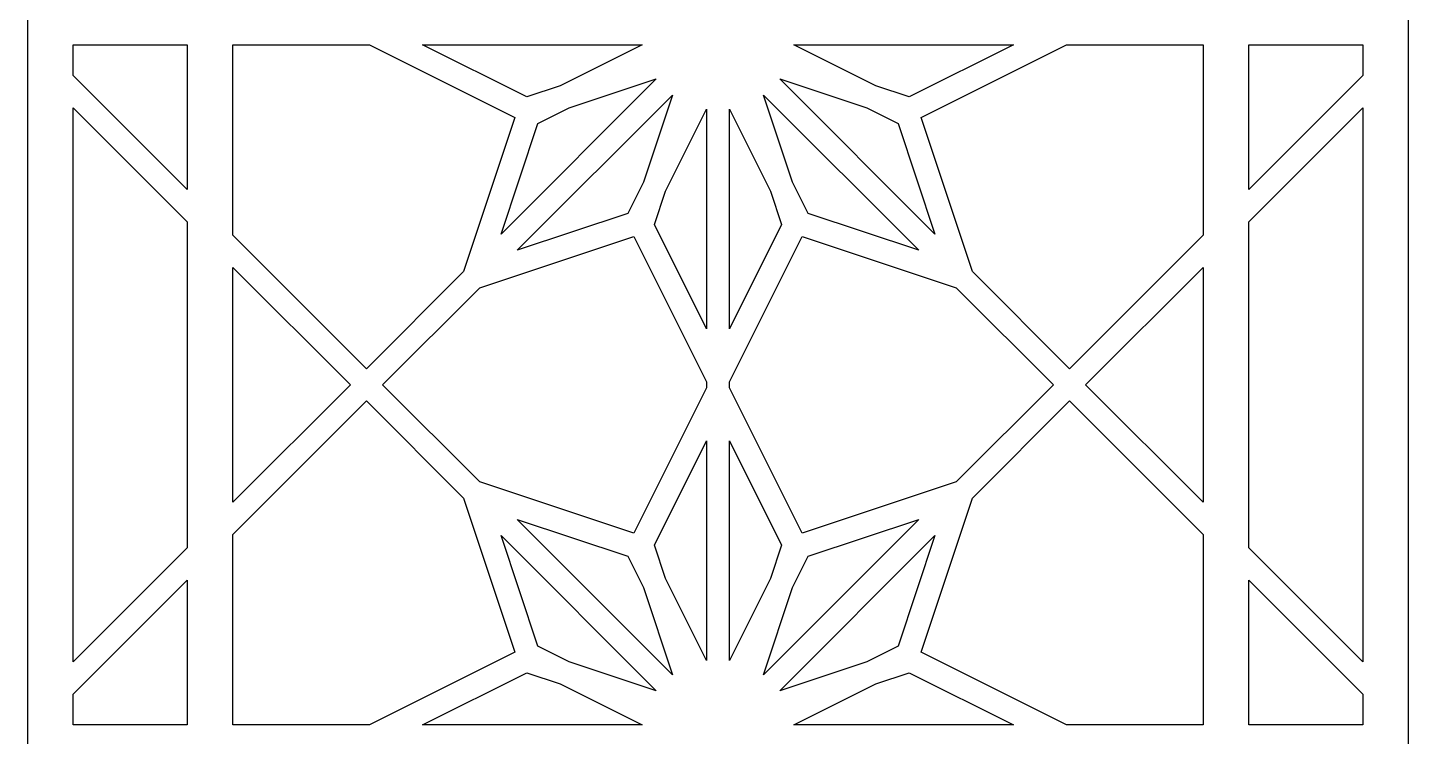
# Model space of a CAD drawing. Header units: centimetres. Extents: x -8.6 to 3.3, y -13.2 to 13.3.
# Drawn here: x -1.87 to 3.29, y -6.49 to -3.85 of the extents above; entities that cross this region are included whole.
import ezdxf

# ---------------------------------------------------------------- set-up
doc = ezdxf.new("R2010")
doc.units = ezdxf.units.CM
doc.header["$MEASUREMENT"] = 0
doc.layers.add('layer 1', color=7, linetype='Continuous')

msp = doc.modelspace()

# ---------------------------------------------------------------- linework, layer by layer
at = {"layer": 'layer 1', "color": 242}
for points, knots in [([(2.68951, -13.19703), (2.68951, -13.19703), (2.5192, -13.19703), (2.5192, -13.19703), (2.5192, -13.19703), (2.5192, -13.19703), (2.22854, -13.19703), (2.22854, -13.19703), (2.22854, -13.19703), (2.22854, -13.19703), (2.10813, -13.19703), (2.10813, -13.19703), (2.10813, -13.19703), (2.10813, -13.19703), (1.97829, -13.19703), (1.97829, -13.19703), (1.97829, -13.19703), (1.97829, -13.19703), (1.85787, -13.19703), (1.85787, -13.19703), (1.85787, -13.19703), (1.85787, -13.19703), (0.75188, -13.19703), (0.75188, -13.19703), (0.75188, -13.19703), (0.75188, -13.19703), (0.66673, -13.19703), (0.66673, -13.19703), (0.66673, -13.19703), (0.66673, -13.19703), (-0.43927, -13.19703), (-0.43927, -13.19703), (-0.43927, -13.19703), (-0.43927, -13.19703), (-0.55968, -13.19703), (-0.55968, -13.19703), (-0.55968, -13.19703), (-0.55968, -13.19703), (-0.68952, -13.19703), (-0.68952, -13.19703), (-0.68952, -13.19703), (-0.68952, -13.19703), (-0.80994, -13.19703), (-0.80994, -13.19703), (-0.80994, -13.19703), (-0.80994, -13.19703), (-1.1006, -13.19703), (-1.1006, -13.19703), (-1.1006, -13.19703), (-1.1006, -13.19703), (-1.27089, -13.19703), (-1.27089, -13.19703), (-1.27089, -13.19703), (-1.27089, -13.19703), (-1.86645, -13.19703), (-1.86645, -13.19703), (-1.86645, -13.19703), (-1.86645, -13.19703), (-1.86645, -11.89027), (-1.86645, -11.89027), (-1.86645, -11.89027), (-1.86645, -11.89027), (-1.86645, -11.78057), (-1.86645, -11.78057), (-1.86645, -11.78057), (-1.86645, -11.78057), (-1.86645, -11.76985), (-1.86645, -11.76985), (-1.86645, -11.76985), (-1.86645, -11.76985), (-1.86645, -11.7511), (-1.86645, -11.7511), (-1.86645, -11.7511), (-1.86645, -11.7511), (-1.86645, -11.69543), (-1.86645, -11.69543), (-1.86645, -11.69543), (-1.86645, -11.69543), (-1.86645, -11.63069), (-1.86645, -11.63069), (-1.86645, -11.63069), (-1.86645, -11.63069), (-1.86645, -9.22246), (-1.86645, -9.22246), (-1.86645, -9.22246), (-1.86645, -9.22246), (-1.86645, -9.15771), (-1.86645, -9.15771), (-1.86645, -9.15771), (-1.86645, -9.15771), (-1.86645, -9.12823), (-1.86645, -9.12823), (-1.86645, -9.12823), (-1.86645, -9.12823), (-1.86645, -9.10204), (-1.86645, -9.10204), (-1.86645, -9.10204), (-1.86645, -9.10204), (-1.86645, -9.07256), (-1.86645, -9.07256), (-1.86645, -9.07256), (-1.86645, -9.07256), (-1.86645, -9.0078), (-1.86645, -9.0078), (-1.86645, -9.0078), (-1.86645, -9.0078), (-1.86645, -6.59958), (-1.86645, -6.59958), (-1.86645, -6.59958), (-1.86645, -6.59958), (-1.86645, -6.53482), (-1.86645, -6.53482), (-1.86645, -6.53482), (-1.86645, -6.53482), (-1.86645, -6.50535), (-1.86645, -6.50535), (-1.86645, -6.50535), (-1.86645, -6.50535), (-1.86645, -6.47915), (-1.86645, -6.47915), (-1.86645, -6.47915), (-1.86645, -6.47915), (-1.86645, -6.44968), (-1.86645, -6.44968), (-1.86645, -6.44968), (-1.86645, -6.44968), (-1.86645, -6.38494), (-1.86645, -6.38494), (-1.86645, -6.38494), (-1.86645, -6.38494), (-1.86645, -3.97671), (-1.86645, -3.97671), (-1.86645, -3.97671), (-1.86645, -3.97671), (-1.86645, -3.91195), (-1.86645, -3.91195), (-1.86645, -3.91195), (-1.86645, -3.91195), (-1.86645, -3.88248), (-1.86645, -3.88248), (-1.86645, -3.88248), (-1.86645, -3.88248), (-1.86645, -3.85629), (-1.86645, -3.85629), (-1.86645, -3.85629), (-1.86645, -3.85629), (-1.86645, -3.82681), (-1.86645, -3.82681), (-1.86645, -3.82681), (-1.86645, -3.82681), (-1.86645, -3.76205), (-1.86645, -3.76205), (-1.86645, -3.76205), (-1.86645, -3.76205), (-1.86645, -1.35383), (-1.86645, -1.35383), (-1.86645, -1.35383), (-1.86645, -1.35383), (-1.86645, -1.28907), (-1.86645, -1.28907), (-1.86645, -1.28907), (-1.86645, -1.28907), (-1.86645, -1.25959), (-1.86645, -1.25959), (-1.86645, -1.25959), (-1.86645, -1.25959), (-1.86645, -1.23342), (-1.86645, -1.23342), (-1.86645, -1.23342), (-1.86645, -1.23342), (-1.86645, -1.20393), (-1.86645, -1.20393), (-1.86645, -1.20393), (-1.86645, -1.20393), (-1.86645, -1.13919), (-1.86645, -1.13919), (-1.86645, -1.13919), (-1.86645, -1.13919), (-1.86645, 1.26904), (-1.86645, 1.26904), (-1.86645, 1.26904), (-1.86645, 1.26904), (-1.86645, 1.3338), (-1.86645, 1.3338), (-1.86645, 1.3338), (-1.86645, 1.3338), (-1.86645, 1.36327), (-1.86645, 1.36327), (-1.86645, 1.36327), (-1.86645, 1.36327), (-1.86645, 1.38947), (-1.86645, 1.38947), (-1.86645, 1.38947), (-1.86645, 1.38947), (-1.86645, 1.41894), (-1.86645, 1.41894), (-1.86645, 1.41894), (-1.86645, 1.41894), (-1.86645, 1.4837), (-1.86645, 1.4837), (-1.86645, 1.4837), (-1.86645, 1.4837), (-1.86645, 3.89192), (-1.86645, 3.89192), (-1.86645, 3.89192), (-1.86645, 3.89192), (-1.86645, 3.95668), (-1.86645, 3.95668), (-1.86645, 3.95668), (-1.86645, 3.95668), (-1.86645, 3.98616), (-1.86645, 3.98616), (-1.86645, 3.98616), (-1.86645, 3.98616), (-1.86645, 4.01233), (-1.86645, 4.01233), (-1.86645, 4.01233), (-1.86645, 4.01233), (-1.86645, 4.04183), (-1.86645, 4.04183), (-1.86645, 4.04183), (-1.86645, 4.04183), (-1.86645, 4.10656), (-1.86645, 4.10656), (-1.86645, 4.10656), (-1.86645, 4.10656), (-1.86645, 6.51479), (-1.86645, 6.51479), (-1.86645, 6.51479), (-1.86645, 6.51479), (-1.86645, 6.57955), (-1.86645, 6.57955), (-1.86645, 6.57955), (-1.86645, 6.57955), (-1.86645, 6.60902), (-1.86645, 6.60902), (-1.86645, 6.60902), (-1.86645, 6.60902), (-1.86645, 6.63522), (-1.86645, 6.63522), (-1.86645, 6.63522), (-1.86645, 6.63522), (-1.86645, 6.66469), (-1.86645, 6.66469), (-1.86645, 6.66469), (-1.86645, 6.66469), (-1.86645, 6.72945), (-1.86645, 6.72945), (-1.86645, 6.72945), (-1.86645, 6.72945), (-1.86645, 9.13768), (-1.86645, 9.13768), (-1.86645, 9.13768), (-1.86645, 9.13768), (-1.86645, 9.20243), (-1.86645, 9.20243), (-1.86645, 9.20243), (-1.86645, 9.20243), (-1.86645, 9.23191), (-1.86645, 9.23191), (-1.86645, 9.23191), (-1.86645, 9.23191), (-1.86645, 9.25808), (-1.86645, 9.25808), (-1.86645, 9.25808), (-1.86645, 9.25808), (-1.86645, 9.28758), (-1.86645, 9.28758), (-1.86645, 9.28758), (-1.86645, 9.28758), (-1.86645, 9.35231), (-1.86645, 9.35231), (-1.86645, 9.35231), (-1.86645, 9.35231), (-1.86645, 11.76054), (-1.86645, 11.76054), (-1.86645, 11.76054), (-1.86645, 11.76054), (-1.86645, 11.8253), (-1.86645, 11.8253), (-1.86645, 11.8253), (-1.86645, 11.8253), (-1.86645, 11.85229), (-1.86645, 11.85229), (-1.86645, 11.85229), (-1.86645, 11.85229), (-1.86645, 11.88097), (-1.86645, 11.88097), (-1.86645, 11.88097), (-1.86645, 11.88097), (-1.86645, 11.91044), (-1.86645, 11.91044), (-1.86645, 11.91044), (-1.86645, 11.91044), (-1.86645, 11.97271), (-1.86645, 11.97271), (-1.86645, 11.97271), (-1.86645, 11.97271), (-1.86645, 13.3269), (-1.86645, 13.3269), (-1.86645, 13.3269), (-1.86645, 13.3269), (-1.27089, 13.3269), (-1.27089, 13.3269), (-1.27089, 13.3269), (-1.27089, 13.3269), (-1.1006, 13.3269), (-1.1006, 13.3269), (-1.1006, 13.3269), (-1.1006, 13.3269), (-0.80994, 13.3269), (-0.80994, 13.3269), (-0.80994, 13.3269), (-0.80994, 13.3269), (-0.68952, 13.3269), (-0.68952, 13.3269), (-0.68952, 13.3269), (-0.68952, 13.3269), (-0.51226, 13.3269), (-0.51226, 13.3269), (-0.51226, 13.3269), (-0.51226, 13.3269), (-0.39184, 13.3269), (-0.39184, 13.3269), (-0.39184, 13.3269), (-0.39184, 13.3269), (0.66673, 13.3269), (0.66673, 13.3269), (0.66673, 13.3269), (0.66673, 13.3269), (0.75188, 13.3269), (0.75188, 13.3269), (0.75188, 13.3269), (0.75188, 13.3269), (1.81045, 13.3269), (1.81045, 13.3269), (1.81045, 13.3269), (1.81045, 13.3269), (1.93086, 13.3269), (1.93086, 13.3269), (1.93086, 13.3269), (1.93086, 13.3269), (2.10813, 13.3269), (2.10813, 13.3269), (2.10813, 13.3269), (2.10813, 13.3269), (2.22854, 13.3269), (2.22854, 13.3269), (2.22854, 13.3269), (2.22854, 13.3269), (2.5192, 13.3269), (2.5192, 13.3269), (2.5192, 13.3269), (2.5192, 13.3269), (2.68951, 13.3269), (2.68951, 13.3269), (2.68951, 13.3269), (2.68951, 13.3269), (3.28507, 13.3269), (3.28507, 13.3269), (3.28507, 13.3269), (3.28507, 13.3269), (3.28507, 11.97271), (3.28507, 11.97271), (3.28507, 11.97271), (3.28507, 11.97271), (3.28507, 11.91044), (3.28507, 11.91044), (3.28507, 11.91044), (3.28507, 11.91044), (3.28507, 11.88097), (3.28507, 11.88097), (3.28507, 11.88097), (3.28507, 11.88097), (3.28507, 11.85229), (3.28507, 11.85229), (3.28507, 11.85229), (3.28507, 11.85229), (3.28507, 11.8253), (3.28507, 11.8253), (3.28507, 11.8253), (3.28507, 11.8253), (3.28507, 11.76054), (3.28507, 11.76054), (3.28507, 11.76054), (3.28507, 11.76054), (3.28507, 9.35231), (3.28507, 9.35231), (3.28507, 9.35231), (3.28507, 9.35231), (3.28507, 9.28758), (3.28507, 9.28758), (3.28507, 9.28758), (3.28507, 9.28758), (3.28507, 9.25808), (3.28507, 9.25808), (3.28507, 9.25808), (3.28507, 9.25808), (3.28507, 9.23189), (3.28507, 9.23189), (3.28507, 9.23189), (3.28507, 9.23189), (3.28507, 9.20243), (3.28507, 9.20243), (3.28507, 9.20243), (3.28507, 9.20243), (3.28507, 9.13768), (3.28507, 9.13768), (3.28507, 9.13768), (3.28507, 9.13768), (3.28507, 6.72945), (3.28507, 6.72945), (3.28507, 6.72945), (3.28507, 6.72945), (3.28507, 6.66469), (3.28507, 6.66469), (3.28507, 6.66469), (3.28507, 6.66469), (3.28507, 6.63522), (3.28507, 6.63522), (3.28507, 6.63522), (3.28507, 6.63522), (3.28507, 6.60902), (3.28507, 6.60902), (3.28507, 6.60902), (3.28507, 6.60902), (3.28507, 6.57955), (3.28507, 6.57955), (3.28507, 6.57955), (3.28507, 6.57955), (3.28507, 6.51479), (3.28507, 6.51479), (3.28507, 6.51479), (3.28507, 6.51479), (3.28507, 4.10656), (3.28507, 4.10656), (3.28507, 4.10656), (3.28507, 4.10656), (3.28507, 4.04183), (3.28507, 4.04183), (3.28507, 4.04183), (3.28507, 4.04183), (3.28507, 4.01233), (3.28507, 4.01233), (3.28507, 4.01233), (3.28507, 4.01233), (3.28507, 3.98616), (3.28507, 3.98616), (3.28507, 3.98616), (3.28507, 3.98616), (3.28507, 3.95668), (3.28507, 3.95668), (3.28507, 3.95668), (3.28507, 3.95668), (3.28507, 3.89192), (3.28507, 3.89192), (3.28507, 3.89192), (3.28507, 3.89192), (3.28507, 1.4837), (3.28507, 1.4837), (3.28507, 1.4837), (3.28507, 1.4837), (3.28507, 1.41894), (3.28507, 1.41894), (3.28507, 1.41894), (3.28507, 1.41894), (3.28507, 1.38947), (3.28507, 1.38947), (3.28507, 1.38947), (3.28507, 1.38947), (3.28507, 1.36327), (3.28507, 1.36327), (3.28507, 1.36327), (3.28507, 1.36327), (3.28507, 1.3338), (3.28507, 1.3338), (3.28507, 1.3338), (3.28507, 1.3338), (3.28507, 1.26904), (3.28507, 1.26904), (3.28507, 1.26904), (3.28507, 1.26904), (3.28507, -1.13917), (3.28507, -1.13917), (3.28507, -1.13917), (3.28507, -1.13917), (3.28507, -1.20393), (3.28507, -1.20393), (3.28507, -1.20393), (3.28507, -1.20393), (3.28507, -1.23342), (3.28507, -1.23342), (3.28507, -1.23342), (3.28507, -1.23342), (3.28507, -1.25959), (3.28507, -1.25959), (3.28507, -1.25959), (3.28507, -1.25959), (3.28507, -1.28907), (3.28507, -1.28907), (3.28507, -1.28907), (3.28507, -1.28907), (3.28507, -1.35383), (3.28507, -1.35383), (3.28507, -1.35383), (3.28507, -1.35383), (3.28507, -3.76205), (3.28507, -3.76205), (3.28507, -3.76205), (3.28507, -3.76205), (3.28507, -3.82681), (3.28507, -3.82681), (3.28507, -3.82681), (3.28507, -3.82681), (3.28507, -3.85629), (3.28507, -3.85629), (3.28507, -3.85629), (3.28507, -3.85629), (3.28507, -3.88248), (3.28507, -3.88248), (3.28507, -3.88248), (3.28507, -3.88248), (3.28507, -3.91195), (3.28507, -3.91195), (3.28507, -3.91195), (3.28507, -3.91195), (3.28507, -3.97671), (3.28507, -3.97671), (3.28507, -3.97671), (3.28507, -3.97671), (3.28507, -6.38492), (3.28507, -6.38492), (3.28507, -6.38492), (3.28507, -6.38492), (3.28507, -6.44968), (3.28507, -6.44968), (3.28507, -6.44968), (3.28507, -6.44968), (3.28507, -6.47917), (3.28507, -6.47917), (3.28507, -6.47917), (3.28507, -6.47917), (3.28507, -6.50535), (3.28507, -6.50535), (3.28507, -6.50535), (3.28507, -6.50535), (3.28507, -6.53482), (3.28507, -6.53482), (3.28507, -6.53482), (3.28507, -6.53482), (3.28507, -6.59958), (3.28507, -6.59958), (3.28507, -6.59958), (3.28507, -6.59958), (3.28507, -9.0078), (3.28507, -9.0078), (3.28507, -9.0078), (3.28507, -9.0078), (3.28507, -9.07256), (3.28507, -9.07256), (3.28507, -9.07256), (3.28507, -9.07256), (3.28507, -9.10204), (3.28507, -9.10204), (3.28507, -9.10204), (3.28507, -9.10204), (3.28507, -9.12823), (3.28507, -9.12823), (3.28507, -9.12823), (3.28507, -9.12823), (3.28507, -9.15771), (3.28507, -9.15771), (3.28507, -9.15771), (3.28507, -9.15771), (3.28507, -9.22246), (3.28507, -9.22246), (3.28507, -9.22246), (3.28507, -9.22246), (3.28507, -11.63067), (3.28507, -11.63067), (3.28507, -11.63067), (3.28507, -11.63067), (3.28507, -11.69543), (3.28507, -11.69543), (3.28507, -11.69543), (3.28507, -11.69543), (3.28507, -11.7511), (3.28507, -11.7511), (3.28507, -11.7511), (3.28507, -11.7511), (3.28507, -11.76985), (3.28507, -11.76985), (3.28507, -11.76985), (3.28507, -11.76985), (3.28507, -11.78057), (3.28507, -11.78057), (3.28507, -11.78057), (3.28507, -11.78057), (3.28507, -11.89025), (3.28507, -11.89025), (3.28507, -11.89025), (3.28507, -11.89025), (3.28507, -13.19703), (3.28507, -13.19703), (3.28507, -13.19703), (3.28507, -13.19703), (2.68951, -13.19703), (2.68951, -13.19703)], [0, 0, 0, 0, 0.0065359, 0.0065359, 0.0065359, 0.0065359, 0.0130719, 0.0130719, 0.0130719, 0.0130719, 0.0196078, 0.0196078, 0.0196078, 0.0196078, 0.0261438, 0.0261438, 0.0261438, 0.0261438, 0.0326797, 0.0326797, 0.0326797, 0.0326797, 0.0392157, 0.0392157, 0.0392157, 0.0392157, 0.0457516, 0.0457516, 0.0457516, 0.0457516, 0.0522876, 0.0522876, 0.0522876, 0.0522876, 0.0588235, 0.0588235, 0.0588235, 0.0588235, 0.0653595, 0.0653595, 0.0653595, 0.0653595, 0.0718954, 0.0718954, 0.0718954, 0.0718954, 0.0784314, 0.0784314, 0.0784314, 0.0784314, 0.0849673, 0.0849673, 0.0849673, 0.0849673, 0.0915033, 0.0915033, 0.0915033, 0.0915033, 0.0980392, 0.0980392, 0.0980392, 0.0980392, 0.1045752, 0.1045752, 0.1045752, 0.1045752, 0.1111111, 0.1111111, 0.1111111, 0.1111111, 0.1176471, 0.1176471, 0.1176471, 0.1176471, 0.124183, 0.124183, 0.124183, 0.124183, 0.130719, 0.130719, 0.130719, 0.130719, 0.1372549, 0.1372549, 0.1372549, 0.1372549, 0.1437908, 0.1437908, 0.1437908, 0.1437908, 0.1503268, 0.1503268, 0.1503268, 0.1503268, 0.1568627, 0.1568627, 0.1568627, 0.1568627, 0.1633987, 0.1633987, 0.1633987, 0.1633987, 0.1699346, 0.1699346, 0.1699346, 0.1699346, 0.1764706, 0.1764706, 0.1764706, 0.1764706, 0.1830065, 0.1830065, 0.1830065, 0.1830065, 0.1895425, 0.1895425, 0.1895425, 0.1895425, 0.1960784, 0.1960784, 0.1960784, 0.1960784, 0.2026144, 0.2026144, 0.2026144, 0.2026144, 0.2091503, 0.2091503, 0.2091503, 0.2091503, 0.2156863, 0.2156863, 0.2156863, 0.2156863, 0.2222222, 0.2222222, 0.2222222, 0.2222222, 0.2287582, 0.2287582, 0.2287582, 0.2287582, 0.2352941, 0.2352941, 0.2352941, 0.2352941, 0.2418301, 0.2418301, 0.2418301, 0.2418301, 0.248366, 0.248366, 0.248366, 0.248366, 0.254902, 0.254902, 0.254902, 0.254902, 0.2614379, 0.2614379, 0.2614379, 0.2614379, 0.2679739, 0.2679739, 0.2679739, 0.2679739, 0.2745098, 0.2745098, 0.2745098, 0.2745098, 0.2810458, 0.2810458, 0.2810458, 0.2810458, 0.2875817, 0.2875817, 0.2875817, 0.2875817, 0.2941176, 0.2941176, 0.2941176, 0.2941176, 0.3006536, 0.3006536, 0.3006536, 0.3006536, 0.3071895, 0.3071895, 0.3071895, 0.3071895, 0.3137255, 0.3137255, 0.3137255, 0.3137255, 0.3202614, 0.3202614, 0.3202614, 0.3202614, 0.3267974, 0.3267974, 0.3267974, 0.3267974, 0.3333333, 0.3333333, 0.3333333, 0.3333333, 0.3398693, 0.3398693, 0.3398693, 0.3398693, 0.3464052, 0.3464052, 0.3464052, 0.3464052, 0.3529412, 0.3529412, 0.3529412, 0.3529412, 0.3594771, 0.3594771, 0.3594771, 0.3594771, 0.3660131, 0.3660131, 0.3660131, 0.3660131, 0.372549, 0.372549, 0.372549, 0.372549, 0.379085, 0.379085, 0.379085, 0.379085, 0.3856209, 0.3856209, 0.3856209, 0.3856209, 0.3921569, 0.3921569, 0.3921569, 0.3921569, 0.3986928, 0.3986928, 0.3986928, 0.3986928, 0.4052288, 0.4052288, 0.4052288, 0.4052288, 0.4117647, 0.4117647, 0.4117647, 0.4117647, 0.4183007, 0.4183007, 0.4183007, 0.4183007, 0.4248366, 0.4248366, 0.4248366, 0.4248366, 0.4313725, 0.4313725, 0.4313725, 0.4313725, 0.4379085, 0.4379085, 0.4379085, 0.4379085, 0.4444444, 0.4444444, 0.4444444, 0.4444444, 0.4509804, 0.4509804, 0.4509804, 0.4509804, 0.4575163, 0.4575163, 0.4575163, 0.4575163, 0.4640523, 0.4640523, 0.4640523, 0.4640523, 0.4705882, 0.4705882, 0.4705882, 0.4705882, 0.4771242, 0.4771242, 0.4771242, 0.4771242, 0.4836601, 0.4836601, 0.4836601, 0.4836601, 0.4901961, 0.4901961, 0.4901961, 0.4901961, 0.496732, 0.496732, 0.496732, 0.496732, 0.503268, 0.503268, 0.503268, 0.503268, 0.5098039, 0.5098039, 0.5098039, 0.5098039, 0.5163399, 0.5163399, 0.5163399, 0.5163399, 0.5228758, 0.5228758, 0.5228758, 0.5228758, 0.5294118, 0.5294118, 0.5294118, 0.5294118, 0.5359477, 0.5359477, 0.5359477, 0.5359477, 0.5424837, 0.5424837, 0.5424837, 0.5424837, 0.5490196, 0.5490196, 0.5490196, 0.5490196, 0.5555556, 0.5555556, 0.5555556, 0.5555556, 0.5620915, 0.5620915, 0.5620915, 0.5620915, 0.5686275, 0.5686275, 0.5686275, 0.5686275, 0.5751634, 0.5751634, 0.5751634, 0.5751634, 0.5816993, 0.5816993, 0.5816993, 0.5816993, 0.5882353, 0.5882353, 0.5882353, 0.5882353, 0.5947712, 0.5947712, 0.5947712, 0.5947712, 0.6013072, 0.6013072, 0.6013072, 0.6013072, 0.6078431, 0.6078431, 0.6078431, 0.6078431, 0.6143791, 0.6143791, 0.6143791, 0.6143791, 0.620915, 0.620915, 0.620915, 0.620915, 0.627451, 0.627451, 0.627451, 0.627451, 0.6339869, 0.6339869, 0.6339869, 0.6339869, 0.6405229, 0.6405229, 0.6405229, 0.6405229, 0.6470588, 0.6470588, 0.6470588, 0.6470588, 0.6535948, 0.6535948, 0.6535948, 0.6535948, 0.6601307, 0.6601307, 0.6601307, 0.6601307, 0.6666667, 0.6666667, 0.6666667, 0.6666667, 0.6732026, 0.6732026, 0.6732026, 0.6732026, 0.6797386, 0.6797386, 0.6797386, 0.6797386, 0.6862745, 0.6862745, 0.6862745, 0.6862745, 0.6928105, 0.6928105, 0.6928105, 0.6928105, 0.6993464, 0.6993464, 0.6993464, 0.6993464, 0.7058824, 0.7058824, 0.7058824, 0.7058824, 0.7124183, 0.7124183, 0.7124183, 0.7124183, 0.7189542, 0.7189542, 0.7189542, 0.7189542, 0.7254902, 0.7254902, 0.7254902, 0.7254902, 0.7320261, 0.7320261, 0.7320261, 0.7320261, 0.7385621, 0.7385621, 0.7385621, 0.7385621, 0.745098, 0.745098, 0.745098, 0.745098, 0.751634, 0.751634, 0.751634, 0.751634, 0.7581699, 0.7581699, 0.7581699, 0.7581699, 0.7647059, 0.7647059, 0.7647059, 0.7647059, 0.7712418, 0.7712418, 0.7712418, 0.7712418, 0.7777778, 0.7777778, 0.7777778, 0.7777778, 0.7843137, 0.7843137, 0.7843137, 0.7843137, 0.7908497, 0.7908497, 0.7908497, 0.7908497, 0.7973856, 0.7973856, 0.7973856, 0.7973856, 0.8039216, 0.8039216, 0.8039216, 0.8039216, 0.8104575, 0.8104575, 0.8104575, 0.8104575, 0.8169935, 0.8169935, 0.8169935, 0.8169935, 0.8235294, 0.8235294, 0.8235294, 0.8235294, 0.8300654, 0.8300654, 0.8300654, 0.8300654, 0.8366013, 0.8366013, 0.8366013, 0.8366013, 0.8431373, 0.8431373, 0.8431373, 0.8431373, 0.8496732, 0.8496732, 0.8496732, 0.8496732, 0.8562092, 0.8562092, 0.8562092, 0.8562092, 0.8627451, 0.8627451, 0.8627451, 0.8627451, 0.869281, 0.869281, 0.869281, 0.869281, 0.875817, 0.875817, 0.875817, 0.875817, 0.8823529, 0.8823529, 0.8823529, 0.8823529, 0.8888889, 0.8888889, 0.8888889, 0.8888889, 0.8954248, 0.8954248, 0.8954248, 0.8954248, 0.9019608, 0.9019608, 0.9019608, 0.9019608, 0.9084967, 0.9084967, 0.9084967, 0.9084967, 0.9150327, 0.9150327, 0.9150327, 0.9150327, 0.9215686, 0.9215686, 0.9215686, 0.9215686, 0.9281046, 0.9281046, 0.9281046, 0.9281046, 0.9346405, 0.9346405, 0.9346405, 0.9346405, 0.9411765, 0.9411765, 0.9411765, 0.9411765, 0.9477124, 0.9477124, 0.9477124, 0.9477124, 0.9542484, 0.9542484, 0.9542484, 0.9542484, 0.9607843, 0.9607843, 0.9607843, 0.9607843, 0.9673203, 0.9673203, 0.9673203, 0.9673203, 0.9738562, 0.9738562, 0.9738562, 0.9738562, 0.9803922, 0.9803922, 0.9803922, 0.9803922, 0.9869281, 0.9869281, 0.9869281, 0.9869281, 1, 1, 1, 1]), ([(-1.27089, -3.91195), (-1.27089, -3.91195), (-1.69616, -3.91195), (-1.69616, -3.91195), (-1.69616, -3.91195), (-1.69616, -3.91195), (-1.69616, -4.02658), (-1.69616, -4.02658), (-1.69616, -4.02658), (-1.69616, -4.02658), (-1.27089, -4.45185), (-1.27089, -4.45185), (-1.27089, -4.45185), (-1.27089, -4.45185), (-1.27089, -3.91195), (-1.27089, -3.91195)], [0, 0, 0, 0, 0.2, 0.2, 0.2, 0.2, 0.4, 0.4, 0.4, 0.4, 0.6, 0.6, 0.6, 0.6, 1, 1, 1, 1]), ([(-0.60214, -5.1206), (-0.60214, -5.1206), (-0.23999, -4.75846), (-0.23999, -4.75846), (-0.23999, -4.75846), (-0.23999, -4.75846), (-0.04873, -4.18335), (-0.04873, -4.18335), (-0.04873, -4.18335), (-0.04873, -4.18335), (-0.59061, -3.91195), (-0.59061, -3.91195), (-0.59061, -3.91195), (-0.59061, -3.91195), (-1.1006, -3.91195), (-1.1006, -3.91195), (-1.1006, -3.91195), (-1.1006, -3.91195), (-1.1006, -4.62214), (-1.1006, -4.62214), (-1.1006, -4.62214), (-1.1006, -4.62214), (-0.60214, -5.1206), (-0.60214, -5.1206)], [0, 0, 0, 0, 0.1428571, 0.1428571, 0.1428571, 0.1428571, 0.2857143, 0.2857143, 0.2857143, 0.2857143, 0.4285714, 0.4285714, 0.4285714, 0.4285714, 0.5714286, 0.5714286, 0.5714286, 0.5714286, 0.7142857, 0.7142857, 0.7142857, 0.7142857, 1, 1, 1, 1]), ([(0.42642, -3.91195), (0.42642, -3.91195), (-0.39276, -3.91195), (-0.39276, -3.91195), (-0.39276, -3.91195), (-0.39276, -3.91195), (-0.00408, -4.10662), (-0.00408, -4.10662), (-0.00408, -4.10662), (-0.00408, -4.10662), (0.12039, -4.06523), (0.12039, -4.06523), (0.12039, -4.06523), (0.12039, -4.06523), (0.42642, -3.91195), (0.42642, -3.91195)], [0, 0, 0, 0, 0.2, 0.2, 0.2, 0.2, 0.4, 0.4, 0.4, 0.4, 0.6, 0.6, 0.6, 0.6, 1, 1, 1, 1]), ([(1.8114, -3.91195), (1.8114, -3.91195), (0.99216, -3.91195), (0.99216, -3.91195), (0.99216, -3.91195), (0.99216, -3.91195), (1.29821, -4.06524), (1.29821, -4.06524), (1.29821, -4.06524), (1.29821, -4.06524), (1.42269, -4.10664), (1.42269, -4.10664), (1.42269, -4.10664), (1.42269, -4.10664), (1.8114, -3.91195), (1.8114, -3.91195)], [0, 0, 0, 0, 0.2, 0.2, 0.2, 0.2, 0.4, 0.4, 0.4, 0.4, 0.6, 0.6, 0.6, 0.6, 1, 1, 1, 1]), ([(2.5192, -3.91195), (2.5192, -3.91195), (2.00925, -3.91195), (2.00925, -3.91195), (2.00925, -3.91195), (2.00925, -3.91195), (1.46734, -4.18337), (1.46734, -4.18337), (1.46734, -4.18337), (1.46734, -4.18337), (1.65861, -4.75846), (1.65861, -4.75846), (1.65861, -4.75846), (1.65861, -4.75846), (2.02075, -5.1206), (2.02075, -5.1206), (2.02075, -5.1206), (2.02075, -5.1206), (2.5192, -4.62215), (2.5192, -4.62215), (2.5192, -4.62215), (2.5192, -4.62215), (2.5192, -3.91195), (2.5192, -3.91195)], [0, 0, 0, 0, 0.1428571, 0.1428571, 0.1428571, 0.1428571, 0.2857143, 0.2857143, 0.2857143, 0.2857143, 0.4285714, 0.4285714, 0.4285714, 0.4285714, 0.5714286, 0.5714286, 0.5714286, 0.5714286, 0.7142857, 0.7142857, 0.7142857, 0.7142857, 1, 1, 1, 1]), ([(2.68951, -3.91195), (2.68951, -3.91195), (2.68951, -4.45185), (2.68951, -4.45185), (2.68951, -4.45185), (2.68951, -4.45185), (3.11477, -4.02658), (3.11477, -4.02658), (3.11477, -4.02658), (3.11477, -4.02658), (3.11477, -3.91195), (3.11477, -3.91195), (3.11477, -3.91195), (3.11477, -3.91195), (2.68951, -3.91195), (2.68951, -3.91195)], [0, 0, 0, 0, 0.2, 0.2, 0.2, 0.2, 0.4, 0.4, 0.4, 0.4, 0.6, 0.6, 0.6, 0.6, 1, 1, 1, 1]), ([(-0.10009, -4.61856), (-0.10009, -4.61856), (0.4792, -4.03927), (0.4792, -4.03927), (0.4792, -4.03927), (0.4792, -4.03927), (0.15439, -4.14729), (0.15439, -4.14729), (0.15439, -4.14729), (0.15439, -4.14729), (0.0371, -4.20604), (0.0371, -4.20604), (0.0371, -4.20604), (0.0371, -4.20604), (-0.10009, -4.61856), (-0.10009, -4.61856)], [0, 0, 0, 0, 0.2, 0.2, 0.2, 0.2, 0.4, 0.4, 0.4, 0.4, 0.6, 0.6, 0.6, 0.6, 1, 1, 1, 1]), ([(0.93943, -4.03928), (0.93943, -4.03928), (1.51871, -4.61856), (1.51871, -4.61856), (1.51871, -4.61856), (1.51871, -4.61856), (1.38151, -4.20604), (1.38151, -4.20604), (1.38151, -4.20604), (1.38151, -4.20604), (1.26423, -4.14731), (1.26423, -4.14731), (1.26423, -4.14731), (1.26423, -4.14731), (0.93943, -4.03928), (0.93943, -4.03928)], [0, 0, 0, 0, 0.2, 0.2, 0.2, 0.2, 0.4, 0.4, 0.4, 0.4, 0.6, 0.6, 0.6, 0.6, 1, 1, 1, 1]), ([(0.53941, -4.09949), (0.53941, -4.09949), (-0.03989, -4.67878), (-0.03989, -4.67878), (-0.03989, -4.67878), (-0.03989, -4.67878), (0.37263, -4.54157), (0.37263, -4.54157), (0.37263, -4.54157), (0.37263, -4.54157), (0.43138, -4.42429), (0.43138, -4.42429), (0.43138, -4.42429), (0.43138, -4.42429), (0.53941, -4.09949), (0.53941, -4.09949)], [0, 0, 0, 0, 0.2, 0.2, 0.2, 0.2, 0.4, 0.4, 0.4, 0.4, 0.6, 0.6, 0.6, 0.6, 1, 1, 1, 1]), ([(1.45849, -4.67878), (1.45849, -4.67878), (0.87921, -4.09949), (0.87921, -4.09949), (0.87921, -4.09949), (0.87921, -4.09949), (0.98723, -4.42429), (0.98723, -4.42429), (0.98723, -4.42429), (0.98723, -4.42429), (1.04597, -4.54158), (1.04597, -4.54158), (1.04597, -4.54158), (1.04597, -4.54158), (1.45849, -4.67878), (1.45849, -4.67878)], [0, 0, 0, 0, 0.2, 0.2, 0.2, 0.2, 0.4, 0.4, 0.4, 0.4, 0.6, 0.6, 0.6, 0.6, 1, 1, 1, 1]), ([(-1.69616, -6.21464), (-1.69616, -6.21464), (-1.27089, -5.78938), (-1.27089, -5.78938), (-1.27089, -5.78938), (-1.27089, -5.78938), (-1.27089, -4.57227), (-1.27089, -4.57227), (-1.27089, -4.57227), (-1.27089, -4.57227), (-1.69616, -4.147), (-1.69616, -4.147), (-1.69616, -4.147), (-1.69616, -4.147), (-1.69616, -6.21463), (-1.69616, -6.21463), (-1.69616, -6.21463), (-1.69616, -6.21463), (-1.69616, -6.21464), (-1.69616, -6.21464)], [0, 0, 0, 0, 0.1666667, 0.1666667, 0.1666667, 0.1666667, 0.3333333, 0.3333333, 0.3333333, 0.3333333, 0.5, 0.5, 0.5, 0.5, 0.6666667, 0.6666667, 0.6666667, 0.6666667, 1, 1, 1, 1]), ([(0.66673, -4.97147), (0.66673, -4.97147), (0.66673, -4.85768), (0.66673, -4.85768), (0.66673, -4.85768), (0.66673, -4.85768), (0.66673, -4.15222), (0.66673, -4.15222), (0.66673, -4.15222), (0.66673, -4.15222), (0.51345, -4.45828), (0.51345, -4.45828), (0.51345, -4.45828), (0.51345, -4.45828), (0.47205, -4.58276), (0.47205, -4.58276), (0.47205, -4.58276), (0.47205, -4.58276), (0.66673, -4.97147), (0.66673, -4.97147)], [0, 0, 0, 0, 0.1666667, 0.1666667, 0.1666667, 0.1666667, 0.3333333, 0.3333333, 0.3333333, 0.3333333, 0.5, 0.5, 0.5, 0.5, 0.6666667, 0.6666667, 0.6666667, 0.6666667, 1, 1, 1, 1]), ([(0.75188, -4.15222), (0.75188, -4.15222), (0.75188, -4.85768), (0.75188, -4.85768), (0.75188, -4.85768), (0.75188, -4.85768), (0.75188, -4.97147), (0.75188, -4.97147), (0.75188, -4.97147), (0.75188, -4.97147), (0.94656, -4.58275), (0.94656, -4.58275), (0.94656, -4.58275), (0.94656, -4.58275), (0.90517, -4.45828), (0.90517, -4.45828), (0.90517, -4.45828), (0.90517, -4.45828), (0.75188, -4.15222), (0.75188, -4.15222)], [0, 0, 0, 0, 0.1666667, 0.1666667, 0.1666667, 0.1666667, 0.3333333, 0.3333333, 0.3333333, 0.3333333, 0.5, 0.5, 0.5, 0.5, 0.6666667, 0.6666667, 0.6666667, 0.6666667, 1, 1, 1, 1]), ([(2.68951, -4.57227), (2.68951, -4.57227), (2.68951, -5.78936), (2.68951, -5.78936), (2.68951, -5.78936), (2.68951, -5.78936), (3.11477, -6.21463), (3.11477, -6.21463), (3.11477, -6.21463), (3.11477, -6.21463), (3.11477, -4.147), (3.11477, -4.147), (3.11477, -4.147), (3.11477, -4.147), (2.68951, -4.57227), (2.68951, -4.57227)], [0, 0, 0, 0, 0.2, 0.2, 0.2, 0.2, 0.4, 0.4, 0.4, 0.4, 0.6, 0.6, 0.6, 0.6, 1, 1, 1, 1]), ([(-0.17979, -4.81868), (-0.17979, -4.81868), (-0.54193, -5.18082), (-0.54193, -5.18082), (-0.54193, -5.18082), (-0.54193, -5.18082), (-0.1798, -5.54295), (-0.1798, -5.54295), (-0.1798, -5.54295), (-0.1798, -5.54295), (0.3953, -5.73422), (0.3953, -5.73422), (0.3953, -5.73422), (0.3953, -5.73422), (0.66673, -5.19231), (0.66673, -5.19231), (0.66673, -5.19231), (0.66673, -5.19231), (0.66673, -5.16931), (0.66673, -5.16931), (0.66673, -5.16931), (0.66673, -5.16931), (0.3953, -4.6274), (0.3953, -4.6274), (0.3953, -4.6274), (0.3953, -4.6274), (-0.17979, -4.81868), (-0.17979, -4.81868)], [0, 0, 0, 0, 0.125, 0.125, 0.125, 0.125, 0.25, 0.25, 0.25, 0.25, 0.375, 0.375, 0.375, 0.375, 0.5, 0.5, 0.5, 0.5, 0.625, 0.625, 0.625, 0.625, 0.75, 0.75, 0.75, 0.75, 1, 1, 1, 1]), ([(1.96053, -5.18082), (1.96053, -5.18082), (1.59839, -4.81868), (1.59839, -4.81868), (1.59839, -4.81868), (1.59839, -4.81868), (1.02329, -4.62741), (1.02329, -4.62741), (1.02329, -4.62741), (1.02329, -4.62741), (0.75188, -5.16931), (0.75188, -5.16931), (0.75188, -5.16931), (0.75188, -5.16931), (0.75188, -5.19231), (0.75188, -5.19231), (0.75188, -5.19231), (0.75188, -5.19231), (1.02329, -5.73422), (1.02329, -5.73422), (1.02329, -5.73422), (1.02329, -5.73422), (1.59842, -5.54293), (1.59842, -5.54293), (1.59842, -5.54293), (1.59842, -5.54293), (1.96053, -5.18082), (1.96053, -5.18082)], [0, 0, 0, 0, 0.125, 0.125, 0.125, 0.125, 0.25, 0.25, 0.25, 0.25, 0.375, 0.375, 0.375, 0.375, 0.5, 0.5, 0.5, 0.5, 0.625, 0.625, 0.625, 0.625, 0.75, 0.75, 0.75, 0.75, 1, 1, 1, 1]), ([(-1.1006, -5.61908), (-1.1006, -5.61908), (-0.66234, -5.18082), (-0.66234, -5.18082), (-0.66234, -5.18082), (-0.66234, -5.18082), (-1.1006, -4.74256), (-1.1006, -4.74256), (-1.1006, -4.74256), (-1.1006, -4.74256), (-1.1006, -5.61908), (-1.1006, -5.61908)], [0, 0, 0, 0, 0.25, 0.25, 0.25, 0.25, 0.5, 0.5, 0.5, 0.5, 1, 1, 1, 1]), ([(2.5192, -4.74258), (2.5192, -4.74258), (2.08095, -5.18082), (2.08095, -5.18082), (2.08095, -5.18082), (2.08095, -5.18082), (2.5192, -5.61907), (2.5192, -5.61907), (2.5192, -5.61907), (2.5192, -5.61907), (2.5192, -4.74258), (2.5192, -4.74258)], [0, 0, 0, 0, 0.25, 0.25, 0.25, 0.25, 0.5, 0.5, 0.5, 0.5, 1, 1, 1, 1]), ([(-0.60214, -5.24103), (-0.60214, -5.24103), (-1.1006, -5.73949), (-1.1006, -5.73949), (-1.1006, -5.73949), (-1.1006, -5.73949), (-1.1006, -6.44968), (-1.1006, -6.44968), (-1.1006, -6.44968), (-1.1006, -6.44968), (-0.59064, -6.44968), (-0.59064, -6.44968), (-0.59064, -6.44968), (-0.59064, -6.44968), (-0.04873, -6.17826), (-0.04873, -6.17826), (-0.04873, -6.17826), (-0.04873, -6.17826), (-0.23999, -5.60317), (-0.23999, -5.60317), (-0.23999, -5.60317), (-0.23999, -5.60317), (-0.60214, -5.24103), (-0.60214, -5.24103)], [0, 0, 0, 0, 0.1428571, 0.1428571, 0.1428571, 0.1428571, 0.2857143, 0.2857143, 0.2857143, 0.2857143, 0.4285714, 0.4285714, 0.4285714, 0.4285714, 0.5714286, 0.5714286, 0.5714286, 0.5714286, 0.7142857, 0.7142857, 0.7142857, 0.7142857, 1, 1, 1, 1]), ([(2.5192, -5.73948), (2.5192, -5.73948), (2.02075, -5.24103), (2.02075, -5.24103), (2.02075, -5.24103), (2.02075, -5.24103), (1.65859, -5.60318), (1.65859, -5.60318), (1.65859, -5.60318), (1.65859, -5.60318), (1.46734, -6.17825), (1.46734, -6.17825), (1.46734, -6.17825), (1.46734, -6.17825), (2.00925, -6.44968), (2.00925, -6.44968), (2.00925, -6.44968), (2.00925, -6.44968), (2.5192, -6.44968), (2.5192, -6.44968), (2.5192, -6.44968), (2.5192, -6.44968), (2.5192, -5.73948), (2.5192, -5.73948)], [0, 0, 0, 0, 0.1428571, 0.1428571, 0.1428571, 0.1428571, 0.2857143, 0.2857143, 0.2857143, 0.2857143, 0.4285714, 0.4285714, 0.4285714, 0.4285714, 0.5714286, 0.5714286, 0.5714286, 0.5714286, 0.7142857, 0.7142857, 0.7142857, 0.7142857, 1, 1, 1, 1]), ([(0.66673, -6.2094), (0.66673, -6.2094), (0.66673, -5.50395), (0.66673, -5.50395), (0.66673, -5.50395), (0.66673, -5.50395), (0.66673, -5.39016), (0.66673, -5.39016), (0.66673, -5.39016), (0.66673, -5.39016), (0.47205, -5.77887), (0.47205, -5.77887), (0.47205, -5.77887), (0.47205, -5.77887), (0.51345, -5.90335), (0.51345, -5.90335), (0.51345, -5.90335), (0.51345, -5.90335), (0.66673, -6.2094), (0.66673, -6.2094)], [0, 0, 0, 0, 0.1666667, 0.1666667, 0.1666667, 0.1666667, 0.3333333, 0.3333333, 0.3333333, 0.3333333, 0.5, 0.5, 0.5, 0.5, 0.6666667, 0.6666667, 0.6666667, 0.6666667, 1, 1, 1, 1]), ([(0.75188, -5.39016), (0.75188, -5.39016), (0.75188, -5.50395), (0.75188, -5.50395), (0.75188, -5.50395), (0.75188, -5.50395), (0.75188, -6.2094), (0.75188, -6.2094), (0.75188, -6.2094), (0.75188, -6.2094), (0.90517, -5.90333), (0.90517, -5.90333), (0.90517, -5.90333), (0.90517, -5.90333), (0.94656, -5.77887), (0.94656, -5.77887), (0.94656, -5.77887), (0.94656, -5.77887), (0.75188, -5.39016), (0.75188, -5.39016)], [0, 0, 0, 0, 0.1666667, 0.1666667, 0.1666667, 0.1666667, 0.3333333, 0.3333333, 0.3333333, 0.3333333, 0.5, 0.5, 0.5, 0.5, 0.6666667, 0.6666667, 0.6666667, 0.6666667, 1, 1, 1, 1]), ([(-0.0399, -5.68285), (-0.0399, -5.68285), (0.53941, -6.26214), (0.53941, -6.26214), (0.53941, -6.26214), (0.53941, -6.26214), (0.43138, -5.93733), (0.43138, -5.93733), (0.43138, -5.93733), (0.43138, -5.93733), (0.37263, -5.82005), (0.37263, -5.82005), (0.37263, -5.82005), (0.37263, -5.82005), (-0.0399, -5.68285), (-0.0399, -5.68285)], [0, 0, 0, 0, 0.2, 0.2, 0.2, 0.2, 0.4, 0.4, 0.4, 0.4, 0.6, 0.6, 0.6, 0.6, 1, 1, 1, 1]), ([(0.87921, -6.26214), (0.87921, -6.26214), (1.45852, -5.68283), (1.45852, -5.68283), (1.45852, -5.68283), (1.45852, -5.68283), (1.04597, -5.82005), (1.04597, -5.82005), (1.04597, -5.82005), (1.04597, -5.82005), (0.98723, -5.93733), (0.98723, -5.93733), (0.98723, -5.93733), (0.98723, -5.93733), (0.87921, -6.26214), (0.87921, -6.26214)], [0, 0, 0, 0, 0.2, 0.2, 0.2, 0.2, 0.4, 0.4, 0.4, 0.4, 0.6, 0.6, 0.6, 0.6, 1, 1, 1, 1]), ([(0.47919, -6.32235), (0.47919, -6.32235), (-0.10008, -5.74308), (-0.10008, -5.74308), (-0.10008, -5.74308), (-0.10008, -5.74308), (0.0371, -6.15557), (0.0371, -6.15557), (0.0371, -6.15557), (0.0371, -6.15557), (0.15439, -6.21432), (0.15439, -6.21432), (0.15439, -6.21432), (0.15439, -6.21432), (0.47919, -6.32235), (0.47919, -6.32235)], [0, 0, 0, 0, 0.2, 0.2, 0.2, 0.2, 0.4, 0.4, 0.4, 0.4, 0.6, 0.6, 0.6, 0.6, 1, 1, 1, 1]), ([(1.51869, -5.74308), (1.51869, -5.74308), (0.93944, -6.32233), (0.93944, -6.32233), (0.93944, -6.32233), (0.93944, -6.32233), (1.26423, -6.21431), (1.26423, -6.21431), (1.26423, -6.21431), (1.26423, -6.21431), (1.38151, -6.15557), (1.38151, -6.15557), (1.38151, -6.15557), (1.38151, -6.15557), (1.51869, -5.74308), (1.51869, -5.74308)], [0, 0, 0, 0, 0.2, 0.2, 0.2, 0.2, 0.4, 0.4, 0.4, 0.4, 0.6, 0.6, 0.6, 0.6, 1, 1, 1, 1]), ([(-1.27089, -5.90979), (-1.27089, -5.90979), (-1.69616, -6.33505), (-1.69616, -6.33505), (-1.69616, -6.33505), (-1.69616, -6.33505), (-1.69616, -6.44968), (-1.69616, -6.44968), (-1.69616, -6.44968), (-1.69616, -6.44968), (-1.27089, -6.44968), (-1.27089, -6.44968), (-1.27089, -6.44968), (-1.27089, -6.44968), (-1.27089, -5.90979), (-1.27089, -5.90979)], [0, 0, 0, 0, 0.2, 0.2, 0.2, 0.2, 0.4, 0.4, 0.4, 0.4, 0.6, 0.6, 0.6, 0.6, 1, 1, 1, 1]), ([(2.68951, -5.90979), (2.68951, -5.90979), (2.68951, -6.44968), (2.68951, -6.44968), (2.68951, -6.44968), (2.68951, -6.44968), (3.11477, -6.44968), (3.11477, -6.44968), (3.11477, -6.44968), (3.11477, -6.44968), (3.11477, -6.33505), (3.11477, -6.33505), (3.11477, -6.33505), (3.11477, -6.33505), (2.68951, -5.90979), (2.68951, -5.90979)], [0, 0, 0, 0, 0.2, 0.2, 0.2, 0.2, 0.4, 0.4, 0.4, 0.4, 0.6, 0.6, 0.6, 0.6, 1, 1, 1, 1]), ([(-0.39279, -6.44968), (-0.39279, -6.44968), (0.42645, -6.44968), (0.42645, -6.44968), (0.42645, -6.44968), (0.42645, -6.44968), (0.12039, -6.29639), (0.12039, -6.29639), (0.12039, -6.29639), (0.12039, -6.29639), (-0.00408, -6.25499), (-0.00408, -6.25499), (-0.00408, -6.25499), (-0.00408, -6.25499), (-0.39279, -6.44968), (-0.39279, -6.44968)], [0, 0, 0, 0, 0.2, 0.2, 0.2, 0.2, 0.4, 0.4, 0.4, 0.4, 0.6, 0.6, 0.6, 0.6, 1, 1, 1, 1]), ([(0.99216, -6.44968), (0.99216, -6.44968), (1.8114, -6.44968), (1.8114, -6.44968), (1.8114, -6.44968), (1.8114, -6.44968), (1.42269, -6.25498), (1.42269, -6.25498), (1.42269, -6.25498), (1.42269, -6.25498), (1.29821, -6.29639), (1.29821, -6.29639), (1.29821, -6.29639), (1.29821, -6.29639), (0.99216, -6.44968), (0.99216, -6.44968)], [0, 0, 0, 0, 0.2, 0.2, 0.2, 0.2, 0.4, 0.4, 0.4, 0.4, 0.6, 0.6, 0.6, 0.6, 1, 1, 1, 1])]:
    msp.add_open_spline(points, degree=3, knots=knots, dxfattribs=at)

doc.saveas('drawing.dxf')
